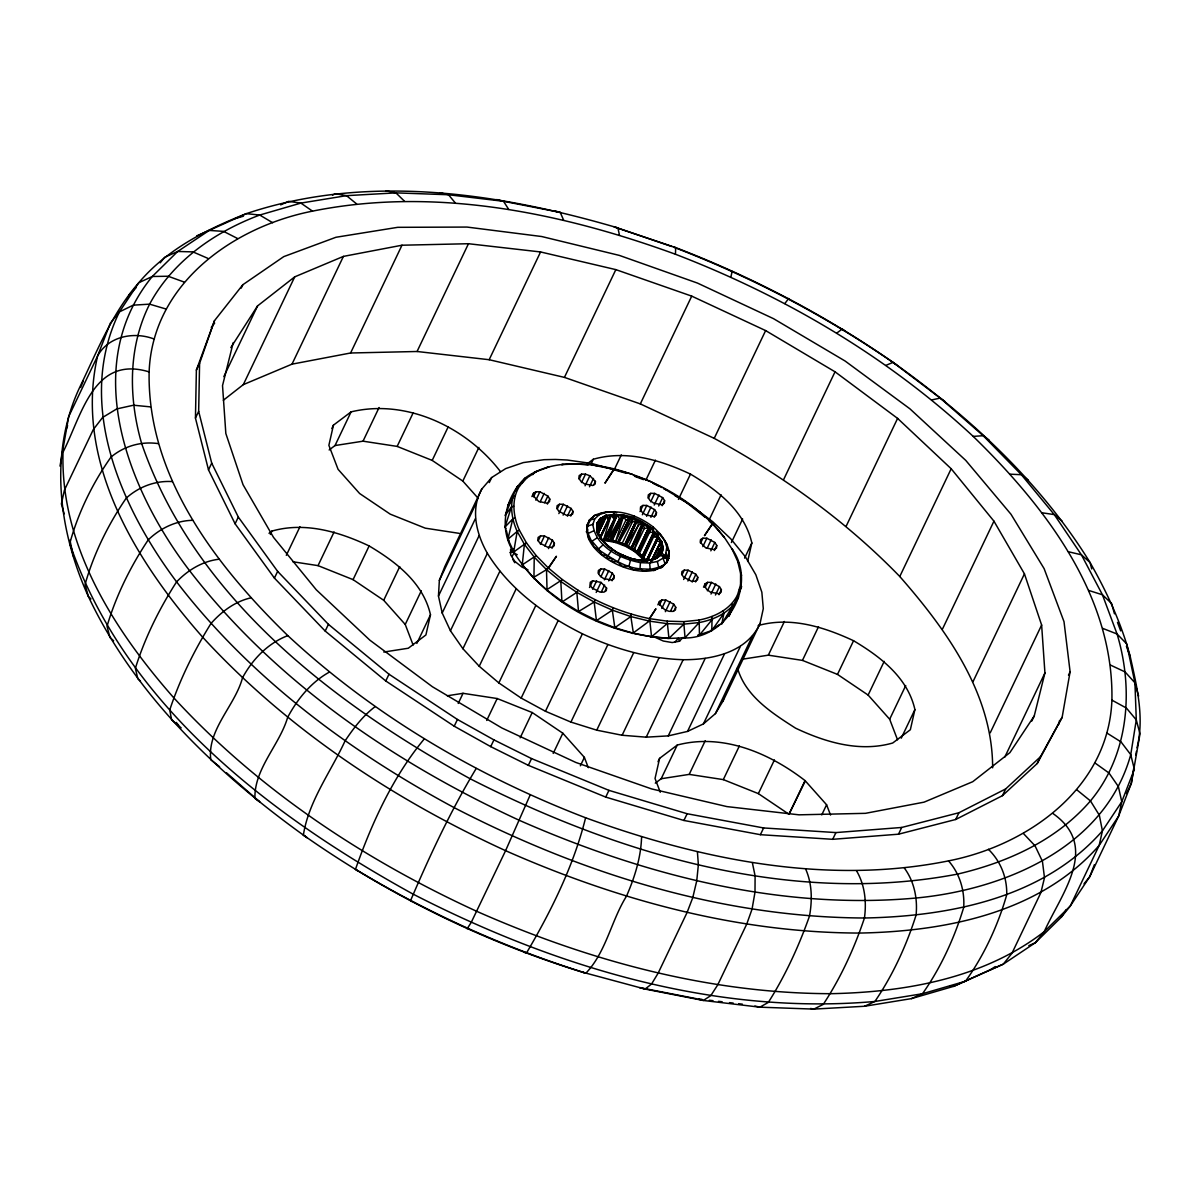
<?xml version="1.0" encoding="UTF-8"?>
<svg xmlns="http://www.w3.org/2000/svg" width="1200" height="1200" viewBox="0 0 1200 1200"><rect width="100%" height="100%" fill="white"/><g stroke="black" fill="none" stroke-linecap="round" stroke-linejoin="round"><path stroke-width="1.5" d="M514.575 553.41C497.985 529.77 504.795 497.535 524.805 478.26C550.305 459.435 584.775 462.285 614.055 468.84L604.95 483.18L614.4 468.945C656.595 480.18 697.23 502.635 724.335 537.465L712.65 523.665L704.43 535.695L712.5 523.53M740.535 584.805L740.595 573.54L737.745 561.465L732.015 548.925C757.845 584.835 727.335 639.375 683.46 637.965L685.035 637.755L699.225 622.56C714.915 619.56 731.04 612.03 738.48 597.09L737.52 594.975L740.535 584.805L741.525 586.755L738.9 593.25M195.45 418.08L196.38 370.08L214.485 320.685L242.85 284.715L283.77 256.62L335.955 237.27L397.695 227.325L467.025 227.07L541.725 236.535L619.365 255.405L697.47 283.08L773.535 318.675L845.1 361.02L909.885 408.795L965.775 460.425L1011 514.275L1044.105 568.605L1064.01 621.675L1070.1 671.775L1062.15 717.3L1037.235 763.5L1002.435 795.675L955.71 819.48L898.515 834.195L832.71 839.31L760.41 834.69L683.925 820.47L605.73 797.1L528.33 765.33L490.71 746.625L454.23 726.21L385.77 680.97L325.2 631.065L274.425 578.1L235.11 523.8L208.5 469.875L195.45 418.08L198.66 411.345L199.59 363.345L214.485 320.685M610.32 515.685L605.985 515.37L601.725 518.565L600.21 521.805L601.725 518.565L605.58 516.495L608.64 519.165L610.425 515.52L613.845 514.185L614.1 518.22L611.04 515.445L605.985 515.37L605.295 516.9L600.225 518.475L597.06 523.245C596.475 529.035 600.135 547.68 597.06 523.245L600.225 518.475C622.965 506.76 657.54 523.335 663.225 548.16L661.95 553.23L658.47 553.335L656.22 558.075M547.14 467.19L548.91 466.935L536.73 471.48L526.905 477.855L519.675 485.91L517.47 486.435C508.755 500.07 510.825 517.305 517.185 531.42L513.69 551.97C546.375 604.215 608.34 635.205 668.925 638.295L667.185 621.165L649.605 618.66L651.555 636.78L668.925 638.295L683.91 624.135L699.225 622.56L698.835 620.085C714.285 617.13 730.185 609.705 737.52 594.975M675.45 254.25C560.37 212.31 434.385 186.57 312.51 211.14C232.8 226.83 152.43 284.085 149.13 371.895C147.135 476.67 216.315 566.025 287.835 635.625C373.71 715.425 476.4 775.8 585.6 817.77C700.665 859.725 826.665 885.45 948.525 860.88C1028.235 845.205 1108.605 787.935 1111.905 700.14C1113.9 595.35 1044.72 505.995 973.2 436.395C887.325 356.595 784.635 296.22 675.45 254.25L675.69 247.605L614.085 226.845L671.715 246.495M649.605 618.66L655.92 608.76L649.395 618.6L649.29 621.105L632.535 633.495M533.925 578.655L534.24 557.13L524.385 544.275L517.185 531.42L519.39 530.25C513.12 516.345 511.08 499.35 519.675 485.91M618.045 541.83L626.28 544.98L633.75 550.635L635.43 550.305L646.455 561.27L657.87 536.895L646.155 561.015L643.05 558.915L653.61 536.775L657.87 536.895L661.83 541.68L663.225 548.16L661.95 553.23L668.7 558.42C652.29 593.94 561.21 547.65 594.27 515.535C613.8 506.835 636.675 514.26 652.815 526.71C662.565 535.23 674.565 550.125 666.315 563.34L667.365 560.28M674.73 495.48L691.875 505.92L712.935 521.88L730.98 539.055L745.44 556.875L755.85 574.8L761.85 592.23L763.29 608.61L760.08 623.415L723.135 700.875L715.41 713.625L703.41 723.915L687.525 731.415L668.25 735.885L646.215 737.175L622.125 735.255L596.745 730.17L570.915 722.085L545.46 711.27L521.175 698.085L498.855 682.92L479.235 666.285L462.915 648.72L450.435 630.765L442.2 613.02L438.465 596.04L439.35 580.395L444.825 566.55L481.77 489.09L491.685 477.525L505.68 468.6L523.335 462.585L544.08 459.69L555.405 459.45L567.24 460.02L592.065 463.545L626.355 473.31M760.08 623.415C747.09 652.47 712.005 659.895 683.16 659.715C648.12 658.65 613.995 648.615 582.405 633.81C545.025 615.09 509.625 589.38 487.38 553.305C476.415 534.09 470.175 509.49 481.77 489.09M619.47 235.17L617.88 227.895C498.39 192.87 367.035 173.085 246.33 213.66C206.37 229.485 166.995 249.285 138.795 282.72C112.92 312.255 97.98 348.855 81.345 383.925C48.21 451.05 58.32 530.07 88.335 596.415C135.525 696.33 218.25 774.225 306.96 837.645L303.375 835.08C308.565 801.255 330.885 771.735 345.06 740.91C353.535 728.25 362.865 715.905 375.135 706.65M608.64 519.165L605.985 515.37C598.26 517.515 602.265 526.23 597.3 530.925M658.83 552.6L661.89 546.165L657.645 534.825L653.85 532.215L649.41 532.485L638.85 554.625L643.035 556.68L645.195 559.44M641.58 836.85C640.995 857.475 634.65 877.47 626.46 896.25C611.205 920.595 606.12 952.11 585.915 973.155L582.12 972.105C482.82 941.205 388.44 894.915 303.375 835.08M664.59 540.45L666.795 547.23L665.475 555.075L667.275 561.315C661.98 568.905 651.93 567.855 644.295 571.32L639.99 568.83L640.425 562.65C620.415 558.84 595.455 546.885 592.875 524.34L594.78 518.82L599.28 514.695L606.06 512.235M712.65 618.945L699.45 635.145L697.665 635.385L711.81 630.54L712.065 616.53M578.565 612.09L576.84 592.365L578.19 590.34C600.195 603.57 624.225 613.395 649.395 618.6M536.205 555.6L522.255 564.87L533.34 577.59L546.495 569.64L548.28 567.93L536.205 555.6L526.485 542.925L524.385 544.275L522.255 564.87L523.005 566.115M533.52 493.23L533.235 495.825L538.8 501.525L547.08 503.145L549.51 501.675L549.78 499.065L547.845 496.035L539.85 491.805L535.935 491.76L533.52 493.23L531.915 496.59M554.4 543.24L554.115 545.85L551.7 547.32L547.77 547.26L539.775 543.045L537.84 540L538.125 537.405L540.555 535.935L544.47 535.98L552.465 540.21L554.4 543.24L552 548.28M572.985 511.38L572.715 513.915L570.345 515.355L566.52 515.295L558.72 511.185L556.83 508.215L557.115 505.68L559.47 504.255L563.295 504.3L571.095 508.425L572.985 511.38L570.765 516.03M595.425 481.425L595.155 484.035L592.725 485.505L584.46 483.885L580.815 481.23L578.88 478.185L579.165 475.59L581.58 474.12L585.495 474.165L589.86 475.74L595.425 481.425L593.835 484.785M606.57 588.075L606.285 590.685L603.87 592.155L599.955 592.095L591.96 587.88L590.01 584.835L590.295 582.24L592.725 580.77L600.99 582.39L606.57 588.075L604.965 591.435M614.28 576.12L614.01 578.655L611.64 580.095L603.57 578.505L600.015 575.925L598.125 572.955L598.41 570.42L600.765 568.98L604.59 569.04L612.39 573.15L614.28 576.12L612.06 580.77M656.49 512.535L656.205 515.07L653.85 516.51L645.78 514.935L642.225 512.34L640.335 509.385L640.605 506.835L642.975 505.41L646.8 505.455L654.6 509.58L656.49 512.535L654.27 517.185M664.605 500.655L664.32 503.25L661.89 504.735L653.625 503.115L649.98 500.46L648.045 497.415L648.33 494.82L650.745 493.35L654.675 493.395L662.67 497.625L664.605 500.655L662.19 505.695M659.46 601.47L659.19 604.065L664.755 609.765L669.12 611.325L673.035 611.385L675.45 609.915L675.735 607.305L673.8 604.275L665.805 600.045L661.89 600L659.46 601.47L657.87 604.83M697.785 577.275L697.5 579.81L695.145 581.25L691.32 581.19L683.52 577.08L681.63 574.11L681.915 571.575L684.27 570.135L688.095 570.195L695.895 574.305L697.785 577.275L695.565 581.925M705.105 583.83L704.835 586.425L706.77 589.47L710.4 592.125L718.68 593.745L721.095 592.275L721.38 589.665L719.445 586.635L711.45 582.405L707.535 582.36L705.105 583.83L703.515 587.19M716.775 545.49L716.49 548.085L714.06 549.57L705.795 547.95L700.215 542.25L700.5 539.655L702.93 538.185L706.845 538.23L714.84 542.46L716.775 545.49L714.375 550.53M613.845 514.185L616.2 515.445L604.695 539.58L616.335 515.31L604.92 539.505L611.43 540.3L622.98 516.015L623.1 515.04L616.2 515.445L603.285 540.69L606.645 539.295L614.775 540.885L611.805 540.375L623.1 515.04L617.025 515.34L613.845 514.185L611.04 515.445L600.075 538.05L610.725 515.355L599.76 538.08L610.425 515.52L599.58 538.215M666.27 553.29L668.7 558.42L667.89 558.735L669.3 551.7L666.795 547.23M1133.865 767.4L1131.315 783.405L1118.655 816.075L1089.735 876.705L1070.265 906.045L1061.205 917.28L1035.33 942.735L1003.29 964.155L953.67 986.34L911.415 998.625L864.585 1006.26L813.84 1009.11L759.855 1007.175L703.365 1000.47L645.105 989.07L582.12 972.105M1135.845 754.95L1136.415 751.395M1058.94 724.035L1059.57 720.39M653.61 536.775C656.7 529.425 645.18 521.07 638.52 525.015L626.055 545.415L634.125 549.57M357.72 870.99L355.485 869.31C371.655 823.395 392.82 776.79 424.275 738.93M723.105 611.055L723.855 613.395L721.785 624.075L732.54 606.045L731.67 603.81M512.19 556.485L514.515 551.775L509.925 552.63M60 466.11L68.685 416.595L97.605 355.98L110.265 323.295L119.43 311.88L138.795 282.72L152.28 276.495L177.705 251.475L209.205 230.43L246.33 213.66L259.74 215.04L300.885 203.085L346.485 195.66L395.91 192.87L448.485 194.745L503.505 201.285L560.22 212.385L563.64 220.155M723.135 700.875L723.855 697.59M1136.985 747.84C1144.62 717.66 1136.775 686.16 1130.22 656.505C1121.43 623.4 1106.985 592.23 1090.065 562.53C1041.12 483.3 971.865 418.875 896.625 364.92L893.04 362.355C825.585 315.42 752.4 277.05 675.69 247.605L673.455 247.095C752.22 277.32 827.37 316.725 896.625 364.92M80.565 387.51L83.4 380.835M500.43 471.57C466.545 427.41 406.755 398.46 351.09 411.87L333.45 425.145L328.875 445.32L338.07 469.32L359.61 493.5L390.24 514.155L425.28 528.165L459.405 533.385M269.01 533.295L271.95 531.075C305.01 521.64 339.045 531.735 369.135 545.94C395.925 561.9 423.255 582.72 430.485 614.775L425.91 634.965L408.285 648.24L383.775 652.05M830.535 815.055L826.59 804.765L805.05 780.6C769.44 753.045 722.61 733.02 677.25 745.065L659.61 758.34L655.035 778.515L660.285 792.24M747.645 561.45L751.83 542.955C744.615 510.9 717.27 490.065 690.48 474.12C660.39 459.915 626.37 449.805 593.295 459.255L587.415 463.68M758.13 625.575C790.635 616.44 823.995 626.955 853.56 640.725C880.35 656.67 907.695 677.505 914.91 709.56L910.35 729.735L892.71 743.01C859.65 752.46 825.615 742.35 795.525 728.145C772.17 713.16 745.35 696.225 737.46 667.875M585.6 817.77C573.78 865.53 551.31 910.8 526.545 952.905L524.31 952.395M517.26 554.715L514.5 553.26L507.885 539.25L512.82 518.895L515.085 517.905M667.59 638.505L685.035 637.755L683.91 624.135L667.125 623.655L651.555 636.78L633.375 633.21L630.855 616.56L631.44 614.175M233.235 342.57L222.525 385.605L225.84 433.515L243.03 484.695L273.525 537.39L316.29 589.8L369.87 640.17L432.42 686.745L501.84 727.965L575.745 762.42L651.63 788.925L726.9 806.595L799.005 814.83L865.47 813.33L924.06 802.155L972.75 781.695L1009.89 752.64L1034.235 715.98L1044.93 672.945L1041.63 625.035L1024.44 573.855L993.945 521.16L951.18 468.75L897.6 418.395L835.035 371.805L765.63 330.585L691.725 296.13L615.84 269.625L540.57 251.955L468.465 243.72L401.985 245.22L343.41 256.395L294.72 276.855L257.565 305.91L230.82 347.625M668.7 558.42L664.41 556.665L663.03 558.15L665.115 563.835L662.55 566.79L661.95 565.68L661.305 567.93L658.785 567.525L653.775 570.66L650.205 569.235L639.99 568.83L633.54 569.865L628.905 566.34L630.45 560.415M668.415 557.22L669 555.06L667.89 558.735M603.285 540.69L611.04 515.445L613.845 518.55M505.98 528.795L504.99 527.01L511.395 507.03L513.675 506.205M639.99 568.83C622.275 567.24 608.535 555.555 594.045 547.11L588.09 533.46L586.29 531.78L587.625 529.86L586.725 526.755L589.275 520.14L591.78 517.83L592.065 518.7M515.76 491.37L517.47 486.435M726.915 616.425L729.12 615.9L732.54 606.045M730.815 277.155L732.18 271.365M596.85 532.425L601.725 518.565L604.32 520.68L598.29 533.325M597.945 532.695L605.985 515.37L606.33 516.96L598.44 532.845M633.375 633.21L614.835 627.72L612.33 610.14L613.17 607.845M633.75 550.635L643.56 524.19L642.54 522.36L636.39 520.41L632.295 522.165L621.735 544.305L618.615 542.19L615.375 542.22L611.805 540.375L623.565 516.225L632.955 517.845L641.49 524.16L642.54 522.36L637.125 520.74L625.395 544.86L627.96 547.155L631.155 547.965L642.885 523.785L631.515 548.1L643.29 523.875L651.03 528.195L653.64 532.215L642.135 556.335L637.425 552.105L633.75 550.635L644.295 528.51L643.56 524.19L648.57 527.79L651.03 528.195L649.41 532.485L649.185 527.91L637.425 552.105L648.795 527.775L637.05 551.925L635.43 550.305L634.8 551.655L644.55 560.775M621.69 543.3L618.615 542.19L630.03 517.8L618.24 542.055L629.61 517.8L617.025 515.34L605.655 539.64L609.135 541.005L611.145 540.33L623.1 515.04L630.36 518.055L632.295 522.165L632.955 517.845L630.36 518.055L618.615 542.19L625.395 544.86L636.825 520.455L625.035 544.695L621.735 544.305M65.64 430.77L67.62 425.64M609.135 541.005L619.68 518.865L617.025 515.34L607.38 540.315L619.68 518.865L622.665 516.195M1094.4 864.66L1089.735 876.705L1084.005 883.83M515.22 495.45L512.955 496.11L505.05 515.58L511.395 507.03M729.12 615.9L736.92 598.11M530.22 794.88L505.59 850.68L471.18 922.5L467.13 928.755M657.645 534.825L654.945 536.805L654.36 532.725L643.05 558.915L642.825 557.055L654.36 532.725L657.645 534.825L657.66 536.88L646.155 561.015L643.035 556.68L635.43 550.305M611.115 551.1L606.615 557.85L612.6 558.975L611.49 561.165L617.775 561.96L622.335 566.385L628.905 566.34M640.425 562.65L649.62 563.025L657.345 561.48L663.03 558.15L665.895 558.06L660.225 555.075L662.085 550.71M627.96 547.155L638.52 525.015L637.125 520.74L626.055 545.415L632.385 548.535M600.435 538.095L611.04 515.445M634.245 549.63L631.86 548.31L643.29 523.875M647.01 561.465L658.23 537.42L661.83 541.68L662.205 546.525L660.66 549.765M598.29 532.71L605.865 516.54L598.05 532.695M630.36 518.055L618.96 542.37L632.955 517.845L636.18 520.485L624.675 544.605L636.39 520.41L625.035 544.695L631.155 547.965L642.54 522.36M625.71 545.085L637.125 520.74M642.39 558.03L643.035 556.68L637.725 552.345L649.185 527.91M643.035 556.68L653.85 532.215L642.135 556.335M637.905 552.585L649.395 528.24L651.03 528.195L637.905 552.585L638.85 554.625M599.97 521.82L601.35 518.85M601.32 519.045L600.225 518.475L598.635 521.505L599.025 526.095L596.775 530.85M599.235 529.605L605.355 516.72M646.665 561.75L658.23 537.42L660.45 541.605L661.83 541.68L658.62 545.565L661.89 546.165M127.335 299.01L129.735 293.955L136.245 287.55M196.38 370.08L199.59 363.345M241.245 288.09L242.85 284.715M223.83 376.635L257.565 305.91M223.32 400.275L243.315 384.63L294.72 276.855M208.5 469.875L211.71 463.14L198.66 411.345M243.315 384.63L292.005 364.155L343.41 256.395M235.11 523.8L238.32 517.065L211.71 463.14M292.005 364.155L350.595 352.995L401.985 245.22M270.345 534.45L271.95 531.075M331.845 428.52L333.45 425.145M329.145 449.97L335.025 445.545L351.09 411.87M274.425 578.1L277.635 571.365L238.32 517.065M286.305 555.345L299.97 526.725M335.025 445.545L363.03 441.18L379.095 407.505M350.595 352.995L417.06 351.495L468.465 243.72M292.875 561.765L318.03 565.62L334.095 531.945M363.03 441.18L397.155 446.4L413.22 412.725M325.2 631.065L328.41 624.33L277.635 571.365M413.115 645.03L405.24 624.465L383.7 600.285L353.07 579.63L369.135 545.94M478.395 498.54L462.825 481.08L432.195 460.41L448.26 426.735M417.06 351.495L489.165 359.715L540.57 251.955M383.7 600.285L399.75 566.61M462.825 481.08L478.89 447.405M405.24 624.465L421.305 590.775M385.77 680.97L388.995 674.235L328.41 624.33M439.35 580.395L476.295 502.935M489.27 482.58L491.685 477.525M438.465 596.04L475.41 518.595M416.835 643.41L430.485 614.775M442.2 613.02L479.145 535.56M489.165 359.715L564.435 377.385L615.84 269.625M450.435 630.765L487.38 553.305M533.535 496.8L535.935 491.76M462.915 648.72L499.86 571.26M511.275 552.09L512.88 548.73M535.845 500.205L539.85 491.805M540.21 501.765L544.215 493.38M544.65 502.74L547.845 496.035M547.38 504.105L549.78 499.065M458.22 703.425L463.05 693.315L497.175 698.535L532.215 712.545L562.83 733.215L584.385 757.38L588.315 767.67M538.14 540.975L540.555 535.935M479.235 666.285L516.18 588.825M540.465 544.38L544.47 535.98M557.25 508.89L559.47 504.255M454.23 726.21L457.44 719.475L388.995 674.235M558.855 513.6L563.295 504.3M544.815 545.94L548.82 537.555M579.18 479.145L581.58 474.12M563.115 515.13L567.54 505.83M548.46 548.61L552.465 540.21M581.49 482.565L585.495 474.165M590.895 464.31L593.295 459.255M567.405 516.165L571.095 508.425M585.06 485.805L589.86 475.74M589.485 486.78L593.49 478.395M498.855 682.92L535.815 605.46M486.72 720.435L497.175 698.535M564.435 377.385L640.32 403.905L691.725 296.13M614.085 470.055L621.315 454.89M490.71 746.625L493.935 739.89L457.44 719.475M599.805 522.06L601.5 518.58M596.775 532.935L598.29 529.77L597.195 525.69M599.145 529.77L605.295 516.9L597.96 533.325M521.175 698.085L558.12 620.625M602.505 540.705L606 540.645L606.645 539.295L611.43 540.3L623.22 516.015L625.935 520.08L615.375 542.22L623.565 516.225L612.18 540.525L614.985 540.975M589.515 587.49L592.725 580.77M520.17 737.805L532.215 712.545M598.56 573.63L600.765 568.98M592.635 589.215L596.64 580.815M606 540.645L615.75 542.55L616.395 541.2M645.795 480.315L655.44 460.11M600.9 576.78L604.59 569.04M596.19 592.455L600.99 582.39M604.41 579.855L608.85 570.57M601.425 591.765L604.635 585.045M640.02 511.605L642.975 505.41M545.46 711.27L582.405 633.81M608.7 580.905L612.39 573.15M634.8 551.655L625.635 546.33L626.28 544.98M648.345 498.375L650.745 493.35M642.36 514.755L646.8 505.455M650.67 501.795L654.675 493.395M646.62 516.285L651.045 506.985M528.33 765.33L531.555 758.595L608.94 790.365L687.135 813.735L763.62 827.955L835.92 832.575L901.725 827.46L958.92 812.745L1005.66 788.94L1040.445 756.765L1062.15 717.3M654.225 505.035L659.025 494.97M650.895 517.32L654.6 509.58M658.665 506.01L662.67 497.625M637.05 551.925L648.57 527.79L644.295 528.51M553.2 753.42L562.83 733.215M646.92 561.75L658.155 537.09L646.455 561.27M570.915 722.085L607.86 644.625M678.435 499.38L690.48 474.12M651.09 561.375L660.45 541.605L656.73 541.2L647.055 561.39M651.57 561.6L660.84 542.19L651.27 561.315M654.69 559.155L659.22 549.66L662.205 546.525M660.615 549.525L662.16 546.285M992.64 767.82C992.64 693.795 946.59 629.94 899.775 576.51C845.76 520.755 782.265 475.425 714.225 438.36L765.63 330.585M596.745 730.17L633.69 652.71M580.365 765.795L584.385 757.38M659.49 605.04L661.89 600M661.8 608.445L665.805 600.045M682.05 574.785L684.27 570.135M665.355 611.685L670.17 601.62M709.065 520.05L721.11 494.79M700.515 543.21L702.93 538.185M683.655 579.495L688.095 570.195M670.59 610.995L673.8 604.275M702.84 546.63L706.845 538.23M687.915 581.01L692.34 571.725M674.13 610.665L675.735 607.305M707.19 548.19L711.195 539.805M692.19 582.06L695.895 574.305M622.125 735.255L659.07 657.795M710.835 550.845L714.84 542.46M705.135 587.4L707.535 582.36M605.73 797.1L608.94 790.365M707.445 590.805L711.45 582.405M731.4 542.535L742.65 518.955M711 594.045L715.815 583.98M646.215 737.175L683.16 659.715M715.44 595.02L719.445 586.635M718.98 594.705L721.38 589.665M744.615 558.12L751.83 542.955M783.63 479.58L835.035 371.805M668.25 735.885L705.195 658.425M658.005 761.715L659.61 758.34M655.305 783.165L661.185 778.74L677.25 745.065M687.525 731.415L724.47 653.955M703.41 723.915L740.355 646.455M715.41 713.625L752.355 636.165M661.185 778.74L689.19 774.39L705.255 740.7M683.925 820.47L687.135 813.735M742.065 659.265L768.33 655.17L784.395 621.495M689.19 774.39L723.315 779.61L739.38 745.92M846.195 526.155L897.6 418.395M768.33 655.17L802.455 660.39L818.52 626.715M805.32 780.9L788.985 814.275L758.37 793.62L774.42 759.93M760.41 834.69L763.62 827.955M897.54 739.8L889.665 719.235L868.125 695.07L837.495 674.4L853.56 640.725M899.775 576.51L951.18 468.75M788.985 814.275L805.05 780.6M868.125 695.07L884.19 661.38M821.775 814.875L826.59 804.765M889.665 719.235L905.73 685.56M832.71 839.31L835.92 832.575M942.54 628.935L993.945 521.16M901.26 738.18L914.91 709.56M898.515 834.195L901.725 827.46M973.035 681.63L1024.44 573.855M990.225 732.81L1041.63 625.035M955.71 819.48L958.92 812.745M1004.775 757.14L1044.93 672.945M1031.82 721.02L1034.235 715.98M1002.435 795.675L1005.66 788.94M1068.495 675.15L1070.1 671.775M1037.235 763.5L1040.445 756.765M1126.5 793.515L1131.315 783.405L1140 733.89L1136.295 719.91L1134.93 682.815L1126.68 643.86L1117.065 634.005L1102.44 594.78L1081.41 554.805L1054.275 514.59L1021.38 474.72L983.19 435.705L940.215 398.085L893.04 362.355L885.9 365.37M599.34 529.5L605.58 516.495M660.84 542.19L651.285 560.91M642.72 556.83L654.36 532.725M604.92 539.505L617.025 515.34M617.775 561.96L620.43 556.47M637.725 552.345L649.395 528.24M622.98 516.015L611.145 540.33L606.645 539.295M631.86 548.31L643.56 524.19L632.115 548.535L634.335 549.72M533.34 577.59L546.66 589.815L561.9 601.215L578.625 611.505L594.165 602.01L595.275 599.835M512.955 496.11L508.095 505.245L513.06 497.79M733.62 606.225L738.48 597.09M663.225 548.16L659.22 549.66L661.92 550.365L663.225 548.16L661.995 546.84M522.12 482.775L524.805 478.26L526.905 477.855M597.435 529.05L601.065 523.02L598.815 521.445L601.2 521.07L600.225 518.475M476.205 768.48C450.78 810.6 429.825 855.465 410.55 900.645L411.345 901.485M547.065 590.715L546.495 569.64L548.55 568.155L556.44 556.245L548.28 567.93M589.575 520.995L586.875 525.06L588.735 539.31L592.02 541.2L598.62 548.895L601.815 554.58L607.425 555.99M1061.205 917.28L1066.305 909.6M596.115 620.88L612.33 610.14L630.855 616.56L649.29 621.105L667.125 623.655M637.62 559.92C645.585 561.525 654.825 560.775 660.9 554.805L664.41 556.665M592.8 517.65L594.27 515.535L599.28 514.695M532.77 474.645L534.78 471.795L536.73 471.48M711.81 630.54L723.855 613.395M739.41 589.605L741.525 586.755M784.83 303.555L788.655 298.515L789.45 299.355M211.275 327.42L214.665 323.1M160.215 262.8L164.67 257.265L177.705 251.475L192.915 251.88L207.96 258.39M546.66 589.815L562.395 579.615L578.19 590.34M662.55 566.79L667.275 561.315M657.645 557.235L656.535 558.24C654.21 560.82 635.16 560.775 647.925 560.46L642.855 560.58C649.32 560.685 656.175 559.56 660.9 554.805L656.43 556.41L657.84 557.1L653.19 558.75L653.835 559.155M504.99 527.01L512.82 518.895M683.19 637.365L679.305 641.25L672.21 642.555L663.3 641.025L654.345 636.975M598.62 548.895L603.195 544.71M633.255 517.08L634.365 516.075M507.885 539.25L517.185 531.42M598.575 522.015L597.06 523.245L597.12 529.215L598.29 529.77M836.76 333.09L842.28 329.01L844.515 330.69M674.76 642.33L678.27 638.235L679.74 641.19M524.385 544.275L513.69 551.97L514.5 553.26M657.795 557.01L660.9 554.805L659.97 554.67M658.47 553.335L661.8 550.98L661.95 553.23L661.92 550.365M614.265 628.065L630.855 616.56M950.325 985.995L953.67 986.34L990.795 969.57L995.295 966.555M592.02 541.2L597.24 537.78M711.255 629.94L719.685 624.48M329.445 672.06C311.07 682.17 297.42 699.09 287.655 717.36C279.66 744.855 254.085 768.735 254.925 798.39L259.785 801.915L226.515 772.8M625.935 520.08L629.415 517.905L617.91 542.025L629.61 517.8L623.1 515.04M599.295 514.38L601.8 512.805L614.595 511.635M632.325 474.27L613.215 469.11L614.055 468.84M562.08 601.95L576.84 592.365L594.165 602.01L612.33 610.14M287.835 635.625C267.945 643.155 252.48 659.385 242.49 677.82C235.2 705.48 206.955 729.795 210.795 759.765L219.585 766.725M588.09 533.46L593.715 530.82M332.475 195.105L335.415 193.74L346.485 195.66L356.67 203.955M511.08 552.09L513.39 551.01M864.585 1006.26L874.875 1001.475L922.515 993.72L965.505 981.225C984.015 955.56 998.01 925.245 1006.725 894.825C1007.205 877.77 1000.68 861.195 988.38 849.3M280.665 204.87L288.585 201.375L300.885 203.085L312.51 211.14M1028.805 945.63L1035.33 942.735L1044.225 931.665L1070.265 906.045L1099.17 845.43L1118.655 816.075L1121.775 801.72L1134.36 769.23L1130.745 754.665L1136.295 719.91L1126.425 708.06L1111.905 700.14M911.415 998.625L922.515 993.72C940.74 967.83 954.615 937.665 963.72 907.32C964.755 890.49 959.76 873.63 948.525 860.88M196.71 235.845L209.205 230.43L223.575 231.375L237.645 238.545M990.795 969.57L1003.29 964.155L1011.99 953.205L1040.91 892.575L1044.495 877.755L1042.425 861.315L1035.015 845.775L1023.39 833.475M597.135 525.15L599.025 526.095L597.06 523.245L597.315 525.075M641.94 560.55L637.815 560.565L649.5 560.265L641.94 560.55L630.345 558.57L618.045 552.975M656.43 556.41L660.9 554.805M250.86 597.855C234.945 601.485 221.64 611.52 210.96 623.52C194.19 650.505 179.7 679.755 169.755 709.92L171.57 719.7L181.17 727.89M587.16 526.26L592.875 524.34M653.19 558.75L657.255 557.4M234.495 218.775L243.45 216.18M589.275 520.14L594.78 518.82M219.015 559.23C202.515 561.15 187.98 570.06 176.595 581.85C159.405 608.52 144.795 637.95 135.39 668.25L137.805 678.75L140.445 680.97M931.59 399.96L940.215 398.085L945.075 401.61M591.555 465.255L596.115 465.33M650.46 637.005L651.555 636.78M447.285 695.775L463.05 693.315M563.13 464.37L561.555 464.58L579 463.83M613.215 469.11L614.4 468.945M192.735 520.305C175.875 520.635 160.26 528.285 148.245 539.85C130.65 566.22 115.965 595.845 107.025 626.25L109.935 637.47L113.64 640.785M667.185 621.165L683.745 621.645L698.835 620.085M973.2 436.395L983.19 435.705L989.205 440.235M172.365 481.59C155.37 480.45 138.87 486.765 126.27 498.075C108.33 524.175 93.6 553.995 85.065 584.475L88.335 596.415L90.975 598.92M158.205 443.61C141.255 441.135 124.08 446.085 110.985 457.095C92.745 482.94 78 512.955 69.78 543.495C124.86 704.385 269.115 814.77 412.89 894.015C554.475 966.795 714.315 1015.53 874.875 1001.475C892.77 975.315 906.525 945.315 916.08 915.09C917.685 898.56 914.31 881.61 904.38 868.08M1010.19 474.18L1021.38 474.72L1028.43 480.3M631.575 559.35L636.375 559.815M577.65 464.04L588.075 464.955M150.42 406.875L133.5 405.21L116.7 408.93L102.6 417.465L93.33 429.51L64.41 490.14L61.38 503.865L64.155 513.855M637.89 559.995L640.74 560.295M629.7 558.15L636.06 559.725M698.325 998.925L702 999.36M709.335 1000.245L713.01 1000.68M718.5 1001.325L722.175 1001.76M729.51 1002.63L733.185 1003.065M738.675 1003.725L742.35 1004.16M611.295 512.145L616.665 512.88M1042.035 512.79L1054.275 514.59L1062.195 521.25M149.13 371.895C93.735 354.945 82.095 414.51 63.015 452.16C60.3 545.805 113.835 629.595 173.43 697.425C257.835 789.36 363.675 859.455 476.67 911.295C588.09 960.54 708.405 993.435 830.865 993.69C905.49 992.175 983.79 978.36 1044.225 931.665C1061.565 893.07 1100.19 846.765 1053.09 813.63M595.02 465.555L611.4 468.765M696.495 998.715L639.78 987.615L645.105 989.07L651.57 984L658.14 973.17L687.06 912.54L692.775 897.6L696.75 880.83L698.37 864.765L697.41 851.865M628.635 557.805L635.43 559.65L632.04 558.93M386.16 190.89L395.91 192.87L404.52 201.255M810.6 1008.45L813.84 1009.11L823.245 1004.4C840.735 977.91 854.4 948.105 864.45 918C866.64 901.86 864.915 885 856.515 870.78M154.365 339.12C134.37 331.305 108.48 336.015 97.605 355.98C73.53 460.755 135.795 561.285 202.335 636.81C286.74 728.73 392.58 798.84 505.59 850.68C617.01 899.925 737.325 932.82 859.77 933.06C945.54 931.41 1040.055 912.945 1099.17 845.43L1102.41 830.88L1121.775 801.72L1118.385 786.585L1108.98 772.995L1095.015 763.005M440.145 192.825L448.485 194.745L455.43 203.085M754.86 1006.02L759.855 1007.175L768.315 1002.42C785.355 975.6 798.93 945.99 809.52 916.02C812.31 900.3 812.22 883.755 805.605 868.95M1068.315 551.715L1081.41 554.805L1090.065 562.53L1091.73 568.95M496.635 199.53L503.505 201.285L508.71 209.4M698.22 999.15L703.365 1000.47L710.82 995.595L717.765 984.825L746.685 924.21L752.04 909.195L754.995 892.215L755.1 875.865L752.34 862.62M554.895 210.93L560.22 212.385M166.02 309.015L149.61 304.155L133.245 305.16L119.43 311.88C74.895 402.975 120.54 507.045 176.595 581.85C250.005 677.475 348.555 750.885 454.11 807.615C580.695 873.12 720.975 917.415 864.45 918C949.71 916.365 1043.655 898.005 1102.41 830.88L1099.35 815.25L1090.455 800.91L1077.075 790.035M1088.67 590.43L1102.44 594.78L1111.665 603.585L1114.47 613.815M585.915 973.155C505.23 948 427.815 912.975 355.485 869.31M183.975 281.985L168.135 276.24L152.28 276.495C79.26 365.79 127.71 489.81 189.435 570.495C274.875 681.255 393.375 762.27 519.45 820.38C643.545 874.905 779.865 910.425 916.215 898.005C1004.31 889.635 1105.065 847.59 1130.745 754.665L1121.025 741.9L1106.685 732.9M634.935 476.46L643.515 479.625M615.75 542.55L625.635 546.33M629.235 557.94L622.455 555.285M608.1 546.945C602.925 540.705 595.515 533.91 597.15 525.48C596.88 543.015 616.38 553.44 631.035 558.3M1102.845 628.425L1117.065 634.005C1133.94 689.94 1128.855 754.725 1090.455 800.91C1056.51 840.345 1007.505 862.365 957.705 874.065C790.305 906.03 618.555 854.325 469.935 778.65C332.325 702.795 194.25 597.15 141.525 443.145C128.505 397.575 127.98 347.25 149.61 304.155C172.785 261.015 214.695 231.96 259.74 215.04L272.67 222.72M633.435 475.275L650.475 481.455L661.995 487.575M578.625 611.505L596.415 620.415L614.835 627.72M397.155 446.4L432.195 460.41M802.455 660.39L837.495 674.4M318.03 565.62L353.07 579.63M723.315 779.61L758.37 793.62M527.94 569.79L521.97 567.075L514.755 561.3L510.69 554.925L510.6 549.24M640.32 403.905L714.225 438.36M1110.615 665.145L1125.105 671.94L1134.93 682.815L1138.62 696.135M653.145 483.375L659.115 486.285M493.935 739.89L531.555 758.595M666.51 490.035L663.6 488.46L684.69 501.12L705.255 517.41M597.15 529.68C598.785 540.825 614.295 551.625 625.2 557.265M616.455 552.225L605.475 543.84M534.24 557.13L546.495 569.64L560.82 581.49L576.84 592.365M641.37 521.91L644.07 524.13M548.55 568.155L562.395 579.615M709.245 521.07L713.25 524.745L712.65 523.665M667.485 550.02L669.3 551.7M604.68 542.79L609.705 547.605L601.335 538.995L605.055 543.36M656.355 531.39L661.53 536.37L666.855 544.155L667.17 547.095M610.545 548.265L612.495 550.215L612.18 549.15M601.455 539.175L604.785 543.135L601.335 538.995M176.265 722.43L178.62 725.28M723.585 536.205L732.885 550.365M599.385 535.965L600.945 538.44M512.88 559.53L514.785 562.725M737.745 561.465L738.69 563.085M659.82 533.43L661.53 536.37M519.39 530.25L526.485 542.925M598.665 534.45L600.78 538.23M740.595 573.54L741.6 575.325M699.51 511.62L699.915 512.52M652.815 526.71L653.76 528.9M1117.485 622.35L1120.665 630.885M1126.395 646.26L1130.22 656.505M657.345 561.48L658.785 567.525M506.385 530.52L508.845 540.855M69.945 540.195L73.32 556.14M594.165 602.01L596.415 620.415M649.62 563.025L650.205 569.235M683.745 621.645L683.91 624.135M560.82 581.49L561.9 601.215M699.225 622.56L699.45 635.145M648.87 560.265L653.115 559.395L648.87 560.265M627.21 557.25L622.935 555.57L627.18 557.235"/></g></svg>
